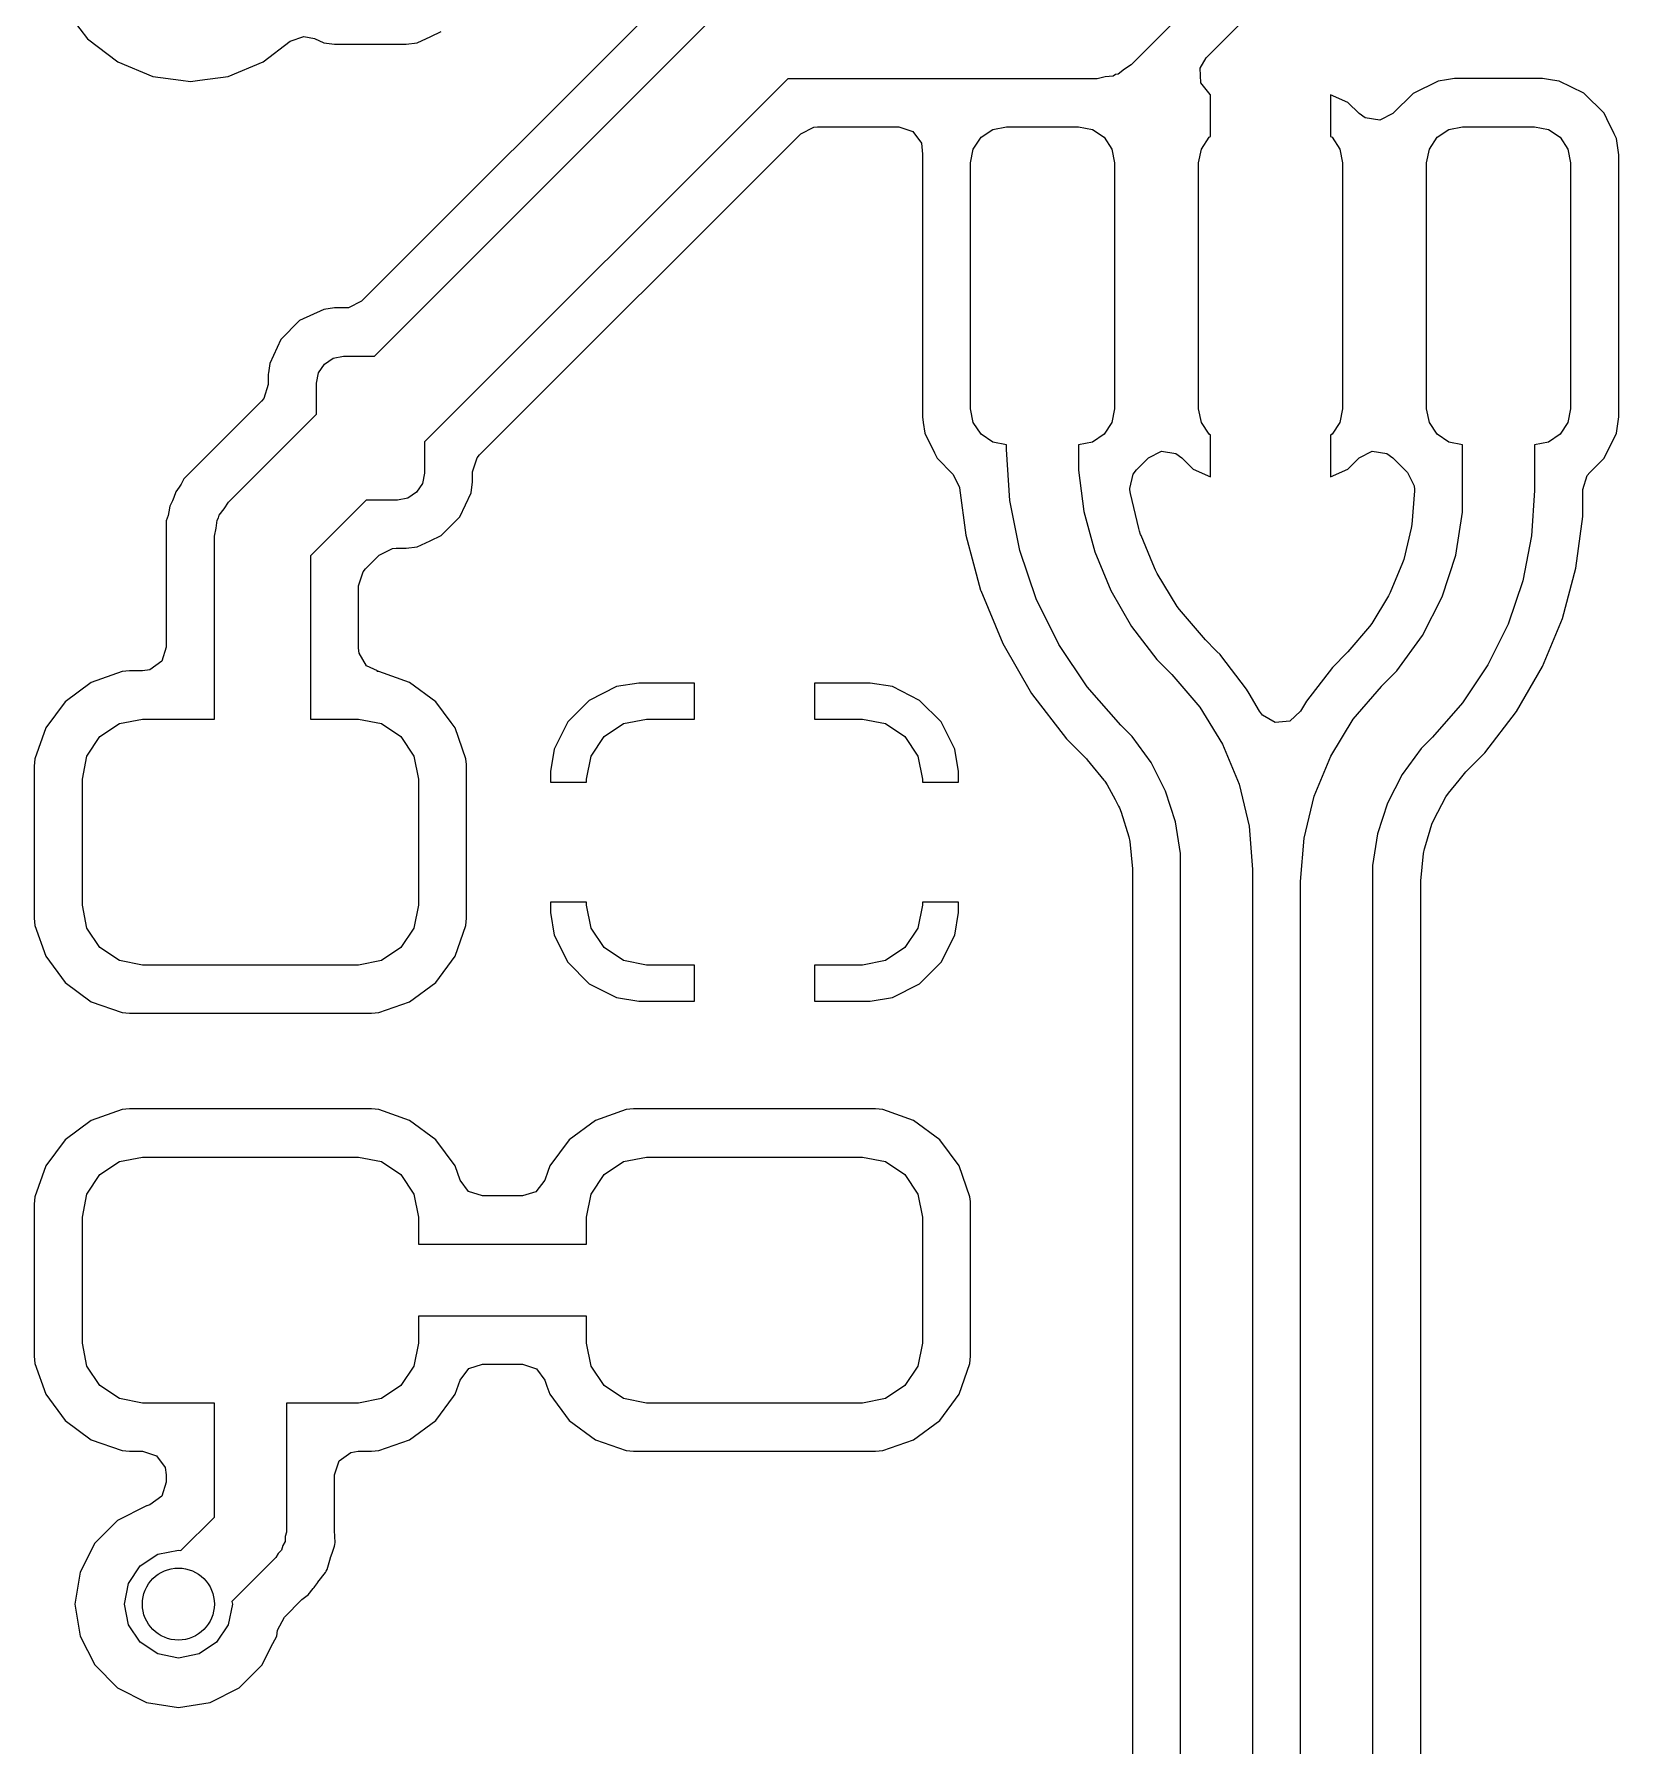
# Model space of a CAD drawing. Extents: x 0 to 2.79, y -2.39 to 0.
# Drawn here: x 1.9437 to 2.2036, y -0.8197 to -0.5389 of the extents above; entities that cross this region are included whole.
import ezdxf

# ---------------------------------------------------------------- set-up
doc = ezdxf.new("R2010")
doc.units = 0
doc.header["$MEASUREMENT"] = 0
doc.layers.add('BLACK', color=7, linetype='CONTINUOUS')

msp = doc.modelspace()

# ---------------------------------------------------------------- linework, layer by layer
at = {"layer": 'BLACK', "linetype": 'CONTINUOUS'}
for p, q in [((2.15081, -0.516712), (2.12359, -0.543934)), ((2.13591, -0.542777), (2.15324, -0.52545)), ((2.04687, -0.533193), (1.99737, -0.582697)), ((1.94864, -0.534757), (1.95243, -0.539696)), ((1.99949, -0.591732), (2.05591, -0.535321)), ((2.00875, -0.539279), (2.01043, -0.538498)), ((1.95243, -0.539696), (1.95243, -0.539696)), ((1.95243, -0.539696), (1.95737, -0.543486)), ((1.98121, -0.543486), (1.98565, -0.540083)), ((1.98565, -0.540083), (1.98792, -0.539279)), ((1.98792, -0.539279), (1.98967, -0.539643)), ((1.98967, -0.539643), (1.99115, -0.540335)), ((1.99115, -0.540335), (1.99295, -0.540571)), ((1.99295, -0.540571), (2.00469, -0.540571)), ((2.00469, -0.540571), (2.00649, -0.540335)), ((2.00649, -0.540335), (2.00875, -0.539279)), ((2.00649, -0.540335), (2.00649, -0.540335)), ((1.95737, -0.543486), (1.95737, -0.543486)), ((1.95737, -0.543486), (1.95737, -0.543486)), ((1.95737, -0.543486), (1.96312, -0.545868)), ((1.97546, -0.545868), (1.98121, -0.543486)), ((2.12247, -0.544636), (2.12144, -0.54546)), ((2.12359, -0.543934), (2.12247, -0.544636)), ((2.1349, -0.544518), (2.13591, -0.542777)), ((2.13503, -0.546924), (2.1349, -0.544518)), ((1.96312, -0.545868), (1.96312, -0.545868)), ((1.96312, -0.545868), (1.96774, -0.546476)), ((1.96774, -0.546476), (1.96929, -0.54668)), ((1.96929, -0.54668), (1.97084, -0.546476)), ((1.96929, -0.54668), (1.96929, -0.54668)), ((1.96929, -0.54668), (1.96929, -0.54668)), ((1.97084, -0.546476), (1.97546, -0.545868)), ((2.06726, -0.54624), (2.00768, -0.605821)), ((2.11802, -0.54624), (2.06726, -0.54624)), ((2.11931, -0.545946), (2.11802, -0.54624)), ((2.12062, -0.545798), (2.11931, -0.545946)), ((2.121, -0.54556), (2.12062, -0.545798)), ((2.12144, -0.54546), (2.121, -0.54556)), ((2.13654, -0.548798), (2.13503, -0.546924)), ((2.17396, -0.546611), (2.16982, -0.548634)), ((2.1753, -0.546416), (2.17396, -0.546611)), ((2.17664, -0.54622), (2.1753, -0.546416)), ((2.19107, -0.54622), (2.17664, -0.54622)), ((2.19268, -0.546455), (2.19107, -0.54622)), ((2.19376, -0.546611), (2.19268, -0.546455)), ((2.19783, -0.548605), (2.19376, -0.546611)), ((2.13661, -0.548847), (2.13654, -0.548798)), ((2.13661, -0.555684), (2.13661, -0.548847)), ((2.15915, -0.550106), (2.1563, -0.548847)), ((2.1563, -0.548847), (2.1563, -0.555684)), ((2.161, -0.551949), (2.15915, -0.550106)), ((2.16982, -0.548634), (2.16657, -0.55189)), ((2.16982, -0.548634), (2.16982, -0.548634)), ((2.16982, -0.548634), (2.16982, -0.548634)), ((2.19789, -0.548634), (2.19783, -0.548605)), ((2.20115, -0.55189), (2.19789, -0.548634)), ((2.16198, -0.552666), (2.161, -0.551949)), ((2.16436, -0.553043), (2.16198, -0.552666)), ((2.16651, -0.551949), (2.16436, -0.553043)), ((2.16657, -0.55189), (2.16651, -0.551949)), ((2.16657, -0.55189), (2.16657, -0.55189)), ((2.2016, -0.55281), (2.20115, -0.55189)), ((2.2028, -0.555275), (2.2016, -0.55281)), ((2.01671, -0.607949), (2.06939, -0.555275)), ((2.06939, -0.555275), (2.07153, -0.554182)), ((2.07153, -0.554182), (2.07214, -0.554134)), ((2.07214, -0.554134), (2.08551, -0.554134)), ((2.08551, -0.554134), (2.0878, -0.554878)), ((2.0878, -0.554878), (2.08922, -0.556827)), ((2.09769, -0.557759), (2.09897, -0.555844)), ((2.09897, -0.555844), (2.10089, -0.554563)), ((2.10089, -0.554563), (2.10315, -0.554114)), ((2.10315, -0.554114), (2.11496, -0.554114)), ((2.11496, -0.554114), (2.11722, -0.554563)), ((2.11722, -0.554563), (2.11914, -0.555844)), ((2.11914, -0.555844), (2.12042, -0.557759)), ((2.1351, -0.557759), (2.13638, -0.555844)), ((2.13638, -0.555844), (2.13661, -0.555684)), ((2.1563, -0.555684), (2.15654, -0.555844)), ((2.15654, -0.555844), (2.15782, -0.557759)), ((2.1725, -0.557759), (2.17378, -0.555844)), ((2.17378, -0.555844), (2.17569, -0.554563)), ((2.17569, -0.554563), (2.17795, -0.554114)), ((2.17795, -0.554114), (2.18976, -0.554114)), ((2.18976, -0.554114), (2.19202, -0.554563)), ((2.19202, -0.554563), (2.19394, -0.555844)), ((2.19394, -0.555844), (2.19522, -0.557759)), ((2.20317, -0.556028), (2.2028, -0.555275)), ((2.08922, -0.556827), (2.08937, -0.558593)), ((2.08936, -0.558646), (2.08935, -0.55871)), ((2.08935, -0.55871), (2.08935, -0.581161)), ((2.08937, -0.558593), (2.08936, -0.558646)), ((2.09724, -0.560019), (2.09769, -0.557759)), ((2.12042, -0.557759), (2.12087, -0.560019)), ((2.13465, -0.560019), (2.1351, -0.557759)), ((2.15782, -0.557759), (2.15827, -0.560019)), ((2.17205, -0.560019), (2.1725, -0.557759)), ((2.19522, -0.557759), (2.19567, -0.560019)), ((2.20356, -0.55871), (2.20317, -0.556028)), ((2.20356, -0.58944), (2.20356, -0.55871)), ((2.09724, -0.600374), (2.09724, -0.560019)), ((2.12087, -0.560019), (2.12087, -0.600374)), ((2.13465, -0.600374), (2.13465, -0.560019)), ((2.15827, -0.560019), (2.15827, -0.600374)), ((2.17205, -0.600374), (2.17205, -0.560019)), ((2.19567, -0.560019), (2.19567, -0.600374)), ((2.08935, -0.581161), (2.08935, -0.601683)), ((1.99295, -0.583839), (1.99115, -0.584075)), ((1.99461, -0.583839), (1.99295, -0.583839)), ((1.99295, -0.583839), (1.99295, -0.583839)), ((1.99522, -0.583791), (1.99461, -0.583839)), ((1.99737, -0.582697), (1.99522, -0.583791)), ((1.98721, -0.585911), (1.98414, -0.588984)), ((1.99115, -0.584075), (1.98721, -0.585911)), ((1.98721, -0.585911), (1.98721, -0.585911)), ((1.98721, -0.585911), (1.98721, -0.585911)), ((1.99115, -0.584075), (1.99115, -0.584075)), ((1.98414, -0.588984), (1.9823, -0.592923)), ((2.20356, -0.601683), (2.20356, -0.58944)), ((1.99126, -0.59303), (1.99269, -0.592069)), ((1.99269, -0.592069), (1.99439, -0.591732)), ((1.99439, -0.591732), (1.99949, -0.591732)), ((1.9821, -0.594468), (1.98207, -0.594717)), ((1.98207, -0.594717), (1.98207, -0.596382)), ((1.9823, -0.592923), (1.9821, -0.594468)), ((1.98996, -0.596161), (1.9903, -0.594466)), ((1.9903, -0.594466), (1.99126, -0.59303)), ((1.98207, -0.596382), (1.98132, -0.598673)), ((1.98996, -0.601266), (1.98996, -0.596161)), ((1.98093, -0.599138), (1.96908, -0.610988)), ((1.98132, -0.598673), (1.98093, -0.599138)), ((2.09769, -0.602634), (2.09724, -0.600374)), ((2.12087, -0.600374), (2.12042, -0.602634)), ((2.1351, -0.602634), (2.13465, -0.600374)), ((2.15827, -0.600374), (2.15782, -0.602634)), ((2.1725, -0.602634), (2.17205, -0.600374)), ((2.19567, -0.600374), (2.19522, -0.602634)), ((1.97553, -0.615692), (1.98996, -0.601266)), ((2.08935, -0.601683), (2.08949, -0.602643)), ((2.08949, -0.602643), (2.08974, -0.604366)), ((2.09897, -0.60455), (2.09769, -0.602634)), ((2.12042, -0.602634), (2.11914, -0.60455)), ((2.13638, -0.60455), (2.1351, -0.602634)), ((2.15782, -0.602634), (2.15654, -0.60455)), ((2.17378, -0.60455), (2.1725, -0.602634)), ((2.19522, -0.602634), (2.19394, -0.60455)), ((2.20317, -0.604366), (2.20356, -0.601683)), ((2.00768, -0.605821), (2.00768, -0.610925)), ((2.08974, -0.604366), (2.09131, -0.607578)), ((2.10089, -0.60583), (2.09897, -0.60455)), ((2.10315, -0.606279), (2.10089, -0.60583)), ((2.10315, -0.607043), (2.10315, -0.606279)), ((2.11722, -0.60583), (2.11496, -0.606279)), ((2.11496, -0.606279), (2.11496, -0.607043)), ((2.11914, -0.60455), (2.11722, -0.60583)), ((2.13661, -0.604709), (2.13638, -0.60455)), ((2.13661, -0.611546), (2.13661, -0.604709)), ((2.15654, -0.60455), (2.1563, -0.604709)), ((2.1563, -0.604709), (2.1563, -0.611546)), ((2.17569, -0.60583), (2.17378, -0.60455)), ((2.17795, -0.606279), (2.17569, -0.60583)), ((2.17795, -0.613766), (2.17795, -0.606279)), ((2.19202, -0.60583), (2.18976, -0.606279)), ((2.18976, -0.606279), (2.18976, -0.613766)), ((2.19394, -0.60455), (2.19202, -0.60583)), ((2.20115, -0.608503), (2.20317, -0.604366)), ((2.01557, -0.610705), (2.01632, -0.608414)), ((2.01632, -0.608414), (2.01671, -0.607949)), ((2.09131, -0.607578), (2.09176, -0.608503)), ((2.09176, -0.608503), (2.09436, -0.611096)), ((2.1037, -0.615395), (2.10315, -0.607043)), ((2.10315, -0.607043), (2.10315, -0.607043)), ((2.11496, -0.607043), (2.11496, -0.607044)), ((2.11496, -0.607044), (2.11496, -0.610463)), ((2.12449, -0.610364), (2.12635, -0.608503)), ((2.12635, -0.608503), (2.12641, -0.608444)), ((2.12635, -0.608503), (2.12635, -0.608503)), ((2.12641, -0.608444), (2.12855, -0.60735)), ((2.12855, -0.60735), (2.13093, -0.607727)), ((2.13093, -0.607727), (2.13192, -0.608444)), ((2.13192, -0.608444), (2.13376, -0.610287)), ((2.15915, -0.610286), (2.161, -0.608444)), ((2.161, -0.608444), (2.16314, -0.60735)), ((2.16314, -0.60735), (2.16552, -0.607727)), ((2.16552, -0.607727), (2.16651, -0.608444)), ((2.16651, -0.608444), (2.16657, -0.608503)), ((2.16657, -0.608503), (2.16657, -0.608503)), ((2.16657, -0.608503), (2.16892, -0.610853)), ((2.1988, -0.610854), (2.20115, -0.608503)), ((1.96819, -0.611876), (1.96776, -0.612722)), ((1.96908, -0.610988), (1.96819, -0.611876)), ((1.96819, -0.611876), (1.96819, -0.611876)), ((1.96908, -0.610988), (1.96908, -0.610988)), ((2.00768, -0.610925), (2.00734, -0.61262)), ((2.01557, -0.612369), (2.01557, -0.610705)), ((2.09436, -0.611096), (2.09545, -0.613242)), ((2.11496, -0.610463), (2.11585, -0.617244)), ((2.12336, -0.613425), (2.12392, -0.611083)), ((2.12392, -0.611083), (2.12449, -0.610364)), ((2.13376, -0.610287), (2.13661, -0.611546)), ((2.1563, -0.611546), (2.15915, -0.610287)), ((2.15915, -0.610287), (2.15915, -0.610286)), ((2.16892, -0.610853), (2.17001, -0.613)), ((2.19766, -0.613609), (2.1984, -0.611318)), ((2.1984, -0.611318), (2.1988, -0.610854)), ((1.96688, -0.614012), (1.96658, -0.614915)), ((1.96744, -0.613244), (1.96688, -0.614012)), ((1.96688, -0.614012), (1.96688, -0.614012)), ((1.96776, -0.612722), (1.96744, -0.613244)), ((2.00638, -0.614057), (2.00494, -0.615017)), ((2.00734, -0.61262), (2.00638, -0.614057)), ((2.0135, -0.618102), (2.01533, -0.614164)), ((2.01533, -0.614164), (2.01557, -0.612369)), ((2.09545, -0.613242), (2.09546, -0.613343)), ((2.09546, -0.613343), (2.09649, -0.621096)), ((2.12338, -0.613665), (2.12336, -0.613425)), ((2.12347, -0.614269), (2.12338, -0.613665)), ((2.12485, -0.620019), (2.12347, -0.614269)), ((2.17005, -0.613843), (2.16962, -0.619336)), ((2.17001, -0.613), (2.17006, -0.613609)), ((2.17006, -0.61369), (2.17005, -0.613843)), ((2.17006, -0.613609), (2.17006, -0.61369)), ((2.17795, -0.617344), (2.17795, -0.613766)), ((2.17795, -0.613766), (2.17795, -0.613766)), ((2.17795, -0.613766), (2.17795, -0.613766)), ((2.18976, -0.613766), (2.18927, -0.621241)), ((2.19766, -0.613766), (2.19766, -0.613609)), ((2.19766, -0.618036), (2.19766, -0.613766)), ((1.96577, -0.617265), (1.96563, -0.617859)), ((1.96592, -0.616327), (1.96577, -0.617265)), ((1.96635, -0.61548), (1.96592, -0.616326)), ((1.96592, -0.616326), (1.96592, -0.616327)), ((1.96658, -0.614915), (1.96635, -0.61548)), ((1.97401, -0.617843), (1.97483, -0.616811)), ((1.97483, -0.616811), (1.97553, -0.615692)), ((1.99814, -0.615354), (1.98898, -0.624521)), ((2.00325, -0.615354), (1.99814, -0.615354)), ((2.00494, -0.615017), (2.00325, -0.615354)), ((2.10533, -0.623605), (2.1037, -0.615395)), ((2.11585, -0.617244), (2.11762, -0.623851)), ((2.17683, -0.62441), (2.17795, -0.617344)), ((1.96563, -0.617859), (1.96533, -0.618762)), ((1.96533, -0.618762), (1.96533, -0.618763)), ((1.96533, -0.618763), (1.96533, -0.639488)), ((1.97323, -0.62126), (1.97352, -0.619972)), ((1.97352, -0.619972), (1.97367, -0.618659)), ((1.97367, -0.618659), (1.97391, -0.61828)), ((1.97391, -0.61828), (1.97401, -0.617843)), ((2.01043, -0.621175), (2.0135, -0.618102)), ((2.12495, -0.620429), (2.12485, -0.620019)), ((2.12514, -0.621011), (2.12495, -0.620429)), ((2.16953, -0.619941), (2.16829, -0.625075)), ((2.16962, -0.619336), (2.16953, -0.619941)), ((2.19654, -0.626505), (2.19766, -0.618036)), ((1.97323, -0.65128), (1.97323, -0.62126)), ((2.00027, -0.62439), (2.00242, -0.623296)), ((2.00242, -0.623296), (2.00303, -0.623248)), ((2.00303, -0.623248), (2.00469, -0.623248)), ((2.00469, -0.623248), (2.00649, -0.623012)), ((2.00469, -0.623248), (2.00469, -0.623248)), ((2.00649, -0.623012), (2.00861, -0.622022)), ((2.00649, -0.623012), (2.00649, -0.623012)), ((2.00861, -0.622022), (2.01043, -0.621175)), ((2.09649, -0.621096), (2.09649, -0.621097)), ((2.09649, -0.621097), (2.09775, -0.625801)), ((2.12521, -0.621175), (2.12514, -0.621011)), ((2.12713, -0.625823), (2.12521, -0.621175)), ((2.18927, -0.621241), (2.18781, -0.628588)), ((1.98898, -0.624521), (1.98898, -0.65128)), ((1.99801, -0.626649), (2.00027, -0.62439)), ((2.09775, -0.625801), (2.0989, -0.630103)), ((2.10802, -0.631531), (2.10533, -0.623605)), ((2.11762, -0.623851), (2.12024, -0.63017)), ((2.12756, -0.626864), (2.12713, -0.625823)), ((2.1681, -0.625657), (2.16608, -0.630535)), ((2.16829, -0.625075), (2.1681, -0.625657)), ((2.17462, -0.631215), (2.17683, -0.62441)), ((1.99687, -0.629405), (1.99761, -0.627114)), ((1.99761, -0.627114), (1.99801, -0.626649)), ((2.12784, -0.627409), (2.12756, -0.626864)), ((2.13115, -0.632811), (2.12784, -0.627409)), ((2.18781, -0.628588), (2.18541, -0.635681)), ((2.19433, -0.634756), (2.19654, -0.626505)), ((1.99687, -0.639638), (1.99687, -0.629405)), ((2.0989, -0.630103), (2.09892, -0.630198)), ((2.09892, -0.630198), (2.09892, -0.630199)), ((2.09892, -0.630199), (2.10253, -0.638904)), ((2.11172, -0.639038), (2.10802, -0.631531)), ((2.12024, -0.63017), (2.12366, -0.636094)), ((2.16581, -0.63108), (2.16305, -0.635583)), ((2.16608, -0.630535), (2.16581, -0.63108)), ((2.17137, -0.63759), (2.17462, -0.631215)), ((2.13151, -0.633306), (2.13115, -0.632811)), ((2.13578, -0.638299), (2.13151, -0.633306)), ((2.12366, -0.636094), (2.12782, -0.64152)), ((2.16269, -0.636078), (2.15912, -0.640253)), ((2.16305, -0.635583), (2.16269, -0.636078)), ((2.18541, -0.635681), (2.18209, -0.642399)), ((2.19106, -0.642647), (2.19433, -0.634756)), ((1.96533, -0.639488), (1.96459, -0.641779)), ((1.99696, -0.640485), (1.99687, -0.639638)), ((2.10253, -0.638904), (2.10253, -0.638904)), ((2.10253, -0.638904), (2.10724, -0.647065)), ((2.11637, -0.645997), (2.11172, -0.639038)), ((2.13588, -0.638411), (2.13578, -0.638299)), ((2.13737, -0.639902), (2.13588, -0.638411)), ((2.13765, -0.640182), (2.13737, -0.639902)), ((2.16717, -0.643378), (2.17137, -0.63759)), ((1.96459, -0.641779), (1.96264, -0.643195)), ((1.99819, -0.642559), (1.99696, -0.640485)), ((1.99998, -0.643336), (1.99819, -0.642559)), ((2.12782, -0.64152), (2.13024, -0.643939)), ((2.13816, -0.640693), (2.13765, -0.640182)), ((2.13765, -0.640182), (2.13765, -0.640182)), ((2.13829, -0.640821), (2.13816, -0.640693)), ((2.14253, -0.646351), (2.13829, -0.640821)), ((2.15659, -0.642789), (2.15235, -0.648319)), ((2.15902, -0.640366), (2.15659, -0.642789)), ((2.15659, -0.642789), (2.15659, -0.642789)), ((2.15912, -0.640253), (2.15902, -0.640366)), ((2.18209, -0.642399), (2.17793, -0.648628)), ((2.18679, -0.650045), (2.19106, -0.642647)), ((1.95304, -0.645264), (1.94873, -0.648439)), ((1.95808, -0.643498), (1.95304, -0.645264)), ((1.95928, -0.643386), (1.95808, -0.643498)), ((1.95808, -0.643498), (1.95808, -0.643498)), ((1.96144, -0.643386), (1.95928, -0.643386)), ((1.96264, -0.643195), (1.96144, -0.643386)), ((1.99995, -0.643448), (1.99998, -0.643336)), ((2.00018, -0.643498), (1.99995, -0.643448)), ((2.00019, -0.643498), (2.00018, -0.643498)), ((2.00523, -0.645264), (2.00019, -0.643498)), ((2.00019, -0.643498), (2.00019, -0.643498)), ((2.00953, -0.648439), (2.00523, -0.645264)), ((2.04285, -0.645374), (2.03917, -0.645958)), ((2.05197, -0.645374), (2.04285, -0.645374)), ((2.04285, -0.645374), (2.04285, -0.645374)), ((2.05197, -0.65128), (2.05197, -0.645374)), ((2.05197, -0.645374), (2.05197, -0.645374)), ((2.07165, -0.645374), (2.07165, -0.65128)), ((2.08077, -0.645374), (2.07165, -0.645374)), ((2.07165, -0.645374), (2.07165, -0.645374)), ((2.08445, -0.645958), (2.08077, -0.645374)), ((2.13024, -0.643939), (2.13024, -0.643939)), ((2.13024, -0.643939), (2.13024, -0.643939)), ((2.13024, -0.643939), (2.13024, -0.643939)), ((2.13024, -0.643939), (2.13486, -0.649341)), ((2.16464, -0.645904), (2.16717, -0.643378)), ((1.94873, -0.648439), (1.94556, -0.652741)), ((1.94873, -0.648439), (1.94873, -0.648439)), ((2.01205, -0.651855), (2.00953, -0.648439)), ((2.00953, -0.648439), (2.00953, -0.648439)), ((2.00953, -0.648439), (2.00953, -0.648439)), ((2.00953, -0.648439), (2.00953, -0.648439)), ((2.00953, -0.648439), (2.00953, -0.648439)), ((2.03472, -0.648223), (2.0312, -0.65175)), ((2.03917, -0.645958), (2.03472, -0.648223)), ((2.03917, -0.645958), (2.03917, -0.645958)), ((2.0889, -0.648223), (2.08445, -0.645958)), ((2.08445, -0.645958), (2.08445, -0.645958)), ((2.09243, -0.65175), (2.0889, -0.648223)), ((2.10724, -0.647065), (2.11298, -0.654541)), ((2.12189, -0.65229), (2.11637, -0.645997)), ((2.14296, -0.647098), (2.14253, -0.646351)), ((2.14463, -0.649991), (2.14296, -0.647098)), ((2.15235, -0.648319), (2.15138, -0.649991)), ((2.15235, -0.648319), (2.15235, -0.648319)), ((2.16002, -0.651309), (2.16464, -0.645907)), ((2.16464, -0.645907), (2.16464, -0.645904)), ((2.16464, -0.645907), (2.16464, -0.645907)), ((2.16464, -0.645907), (2.16464, -0.645907)), ((2.16464, -0.645907), (2.16464, -0.645907)), ((1.95765, -0.652029), (1.96142, -0.65128)), ((1.96142, -0.65128), (1.97323, -0.65128)), ((1.98898, -0.65128), (1.99685, -0.65128)), ((1.99685, -0.65128), (2.00062, -0.652029)), ((2.04033, -0.652029), (2.04409, -0.65128)), ((2.04409, -0.65128), (2.05197, -0.65128)), ((2.07165, -0.65128), (2.07953, -0.65128)), ((2.07953, -0.65128), (2.08329, -0.652029)), ((2.13486, -0.649341), (2.13857, -0.655399)), ((2.14511, -0.65065), (2.14463, -0.649991)), ((2.1472, -0.651855), (2.14511, -0.65065)), ((2.15138, -0.649991), (2.14959, -0.651603)), ((2.15631, -0.657367), (2.16002, -0.651309)), ((2.17793, -0.648628), (2.17299, -0.65426)), ((2.18159, -0.656821), (2.18679, -0.650045)), ((1.94556, -0.652741), (1.94379, -0.657787)), ((1.95232, -0.657355), (1.95446, -0.654162)), ((1.95446, -0.654162), (1.95765, -0.652029)), ((2.00062, -0.652029), (2.00381, -0.654162)), ((2.00381, -0.654162), (2.00594, -0.657355)), ((2.01271, -0.652741), (2.01205, -0.651855)), ((2.01447, -0.657787), (2.01271, -0.652741)), ((2.0312, -0.65175), (2.02893, -0.656195)), ((2.035, -0.657355), (2.03713, -0.654162)), ((2.03713, -0.654162), (2.04033, -0.652029)), ((2.08329, -0.652029), (2.08649, -0.654162)), ((2.08649, -0.654162), (2.08862, -0.657355)), ((2.09469, -0.656195), (2.09243, -0.65175)), ((2.12375, -0.654153), (2.12189, -0.65229)), ((2.12189, -0.65229), (2.12189, -0.65229)), ((2.12685, -0.658414), (2.12375, -0.654153)), ((2.14959, -0.651603), (2.1472, -0.651855)), ((2.02893, -0.656195), (2.02835, -0.659882)), ((2.02893, -0.656195), (2.02893, -0.656195)), ((2.09528, -0.659882), (2.09469, -0.656195)), ((2.09469, -0.656195), (2.09469, -0.656195)), ((2.11298, -0.654541), (2.11476, -0.656326)), ((2.11476, -0.656326), (2.11476, -0.656326)), ((2.11476, -0.656326), (2.11476, -0.656326)), ((2.11476, -0.656326), (2.11624, -0.657804)), ((2.13857, -0.655399), (2.14129, -0.661962)), ((2.17113, -0.656121), (2.16803, -0.660382)), ((2.17299, -0.65426), (2.17113, -0.656121)), ((2.17299, -0.65426), (2.17299, -0.654259)), ((2.17299, -0.654259), (2.17299, -0.65426)), ((2.17863, -0.659785), (2.18159, -0.656821)), ((1.94379, -0.657788), (1.94368, -0.658985)), ((1.94368, -0.658985), (1.94368, -0.683928)), ((1.94379, -0.657787), (1.94379, -0.657788)), ((1.95157, -0.661122), (1.95232, -0.657355)), ((2.00594, -0.657355), (2.00669, -0.661122)), ((2.01456, -0.658704), (2.01447, -0.657787)), ((2.01459, -0.658985), (2.01456, -0.658704)), ((2.01459, -0.661614), (2.01459, -0.658985)), ((2.01459, -0.658985), (2.01459, -0.658985)), ((2.03425, -0.661122), (2.035, -0.657355)), ((2.08862, -0.657355), (2.08937, -0.661122)), ((2.11624, -0.657804), (2.11637, -0.657946)), ((2.11637, -0.657946), (2.11688, -0.658565)), ((2.11688, -0.658565), (2.11911, -0.66129)), ((2.12924, -0.663107), (2.12685, -0.658414)), ((2.15359, -0.66393), (2.15631, -0.657367)), ((2.1785, -0.659926), (2.17863, -0.659785)), ((1.95157, -0.681791), (1.95157, -0.661122)), ((2.00669, -0.661122), (2.00669, -0.681791)), ((2.01459, -0.683031), (2.01459, -0.661614)), ((2.02835, -0.659882), (2.02835, -0.661614)), ((2.02835, -0.661614), (2.03425, -0.661614)), ((2.02835, -0.661614), (2.02835, -0.661614)), ((2.03425, -0.661614), (2.03425, -0.661122)), ((2.08937, -0.661122), (2.08937, -0.661614)), ((2.08937, -0.661614), (2.09528, -0.661614)), ((2.09528, -0.659883), (2.09528, -0.659882)), ((2.09528, -0.661614), (2.09528, -0.659883)), ((2.09528, -0.661614), (2.09528, -0.661614)), ((2.11911, -0.66129), (2.11925, -0.66145)), ((2.11925, -0.66145), (2.11967, -0.662085)), ((2.11967, -0.662085), (2.12094, -0.664455)), ((2.14129, -0.661962), (2.14295, -0.668871)), ((2.16803, -0.660382), (2.16564, -0.665075)), ((2.17564, -0.663418), (2.17738, -0.66129)), ((2.17738, -0.66129), (2.1785, -0.659926)), ((2.12094, -0.664455), (2.12153, -0.665556)), ((2.13087, -0.668117), (2.12924, -0.663107)), ((2.15194, -0.670839), (2.15359, -0.66393)), ((2.16564, -0.665075), (2.16401, -0.670085)), ((2.17321, -0.667798), (2.17521, -0.664053)), ((2.17521, -0.664053), (2.17564, -0.663418)), ((2.12153, -0.665556), (2.12167, -0.665829)), ((2.12167, -0.665829), (2.12196, -0.666535)), ((2.12196, -0.666535), (2.1232, -0.670597)), ((2.13169, -0.67332), (2.13087, -0.668117)), ((2.17292, -0.668503), (2.17321, -0.667798)), ((2.1232, -0.670597), (2.12335, -0.671347)), ((2.14295, -0.668871), (2.1435, -0.675951)), ((2.15138, -0.677921), (2.15194, -0.670839)), ((2.16401, -0.670085), (2.16319, -0.675287)), ((2.17191, -0.671837), (2.17292, -0.668503)), ((2.12335, -0.671347), (2.12379, -0.675862)), ((2.13169, -0.675953), (2.13169, -0.67332)), ((2.17109, -0.677826), (2.17154, -0.673315)), ((2.17154, -0.673315), (2.17169, -0.672565)), ((2.17169, -0.672565), (2.17191, -0.671837)), ((2.12379, -0.675862), (2.1238, -0.676053)), ((2.1238, -0.676053), (2.1238, -0.678453)), ((2.13169, -0.870689), (2.13169, -0.675953)), ((2.13169, -0.675953), (2.13169, -0.675953)), ((2.13169, -0.675953), (2.13169, -0.675953)), ((2.13169, -0.675953), (2.13169, -0.675953)), ((2.1435, -0.675951), (2.1435, -0.675953)), ((2.1435, -0.675953), (2.1435, -0.870689)), ((2.16319, -0.675287), (2.16319, -0.677921)), ((2.1238, -0.678453), (2.1238, -0.678453)), ((2.1238, -0.678453), (2.1238, -0.870657)), ((2.15138, -0.877222), (2.15138, -0.677921)), ((2.15138, -0.677921), (2.15138, -0.677921)), ((2.16319, -0.677921), (2.16319, -0.677921)), ((2.16319, -0.677921), (2.16319, -0.877222)), ((2.17108, -0.678017), (2.17109, -0.677826)), ((2.17108, -0.875036), (2.17108, -0.678017)), ((1.95232, -0.685558), (1.95157, -0.681791)), ((2.00669, -0.681791), (2.00594, -0.685558)), ((2.03425, -0.681299), (2.02835, -0.681299)), ((2.02835, -0.681299), (2.02835, -0.681299)), ((2.02835, -0.681299), (2.02835, -0.683031)), ((2.03425, -0.681791), (2.03425, -0.681299)), ((2.035, -0.685558), (2.03425, -0.681791)), ((2.08937, -0.681791), (2.08862, -0.685558)), ((2.09528, -0.681299), (2.08937, -0.681299)), ((2.08937, -0.681299), (2.08937, -0.681791)), ((2.09528, -0.683031), (2.09528, -0.681299)), ((2.09528, -0.681299), (2.09528, -0.681299)), ((1.94368, -0.683928), (1.94379, -0.685126)), ((2.01447, -0.685126), (2.01459, -0.683928)), ((2.01459, -0.683928), (2.01459, -0.683031)), ((2.01459, -0.683928), (2.01459, -0.683928)), ((2.02835, -0.683031), (2.02893, -0.686718)), ((2.09469, -0.686718), (2.09528, -0.683031)), ((1.94379, -0.685126), (1.94379, -0.685126)), ((1.94379, -0.685126), (1.94556, -0.690173)), ((1.95446, -0.688751), (1.95232, -0.685558)), ((2.00594, -0.685558), (2.00381, -0.688751)), ((2.01271, -0.690173), (2.01447, -0.685126)), ((2.02893, -0.686718), (2.02893, -0.686719)), ((2.02893, -0.686719), (2.0312, -0.691163)), ((2.03713, -0.688751), (2.035, -0.685558)), ((2.08862, -0.685558), (2.08649, -0.688751)), ((2.09243, -0.691163), (2.09469, -0.686719)), ((2.09469, -0.686719), (2.09469, -0.686718)), ((1.94556, -0.690173), (1.94873, -0.694474)), ((1.95765, -0.690885), (1.95446, -0.688751)), ((2.00381, -0.688751), (2.00062, -0.690885)), ((2.00953, -0.694474), (2.01271, -0.690173)), ((2.04033, -0.690885), (2.03713, -0.688751)), ((2.08649, -0.688751), (2.08329, -0.690885)), ((1.96142, -0.691634), (1.95765, -0.690885)), ((1.99685, -0.691634), (1.96142, -0.691634)), ((2.00062, -0.690885), (1.99685, -0.691634)), ((2.0312, -0.691163), (2.03472, -0.694691)), ((2.04409, -0.691634), (2.04033, -0.690885)), ((2.05197, -0.691634), (2.04409, -0.691634)), ((2.05197, -0.697539), (2.05197, -0.691634)), ((2.07953, -0.691634), (2.07165, -0.691634)), ((2.07165, -0.691634), (2.07165, -0.697539)), ((2.08329, -0.690885), (2.07953, -0.691634)), ((2.0889, -0.694691), (2.09243, -0.691163)), ((1.94873, -0.694474), (1.94873, -0.694474)), ((1.94873, -0.694474), (1.94873, -0.694474)), ((1.94873, -0.694474), (1.94873, -0.694474)), ((1.94873, -0.694474), (1.94873, -0.694475)), ((1.94873, -0.694475), (1.95304, -0.697649)), ((2.00523, -0.697649), (2.00953, -0.694474)), ((2.03472, -0.694691), (2.03917, -0.696955)), ((2.08445, -0.696955), (2.0889, -0.694691)), ((1.95304, -0.697649), (1.95304, -0.697649)), ((1.95304, -0.697649), (1.95304, -0.697649)), ((1.95304, -0.697649), (1.95808, -0.699415)), ((2.00019, -0.699415), (2.00523, -0.697649)), ((2.03917, -0.696955), (2.03917, -0.696955)), ((2.03917, -0.696955), (2.04285, -0.697539)), ((2.04285, -0.697539), (2.05197, -0.697539)), ((2.05197, -0.697539), (2.05197, -0.697539)), ((2.07165, -0.697539), (2.07165, -0.697539)), ((2.07165, -0.697539), (2.08077, -0.697539)), ((2.08077, -0.697539), (2.08445, -0.696955)), ((2.08077, -0.697539), (2.08077, -0.697539)), ((2.08445, -0.696955), (2.08445, -0.696955)), ((1.95808, -0.699415), (1.95928, -0.699528)), ((1.95928, -0.699528), (1.95928, -0.699528)), ((1.95928, -0.699528), (1.95928, -0.699528)), ((1.95928, -0.699528), (1.99899, -0.699528)), ((1.99899, -0.699528), (2.00019, -0.699415)), ((1.99899, -0.699528), (1.99899, -0.699528)), ((1.95808, -0.715349), (1.95304, -0.717114)), ((1.95928, -0.715236), (1.95808, -0.715349)), ((1.95808, -0.715349), (1.95808, -0.715349)), ((1.99899, -0.715236), (1.95928, -0.715236)), ((1.95928, -0.715236), (1.95928, -0.715236)), ((2.00018, -0.715349), (1.99899, -0.715236)), ((1.99899, -0.715236), (1.99899, -0.715236)), ((2.00019, -0.715349), (2.00018, -0.715349)), ((2.00523, -0.717114), (2.00019, -0.715349)), ((2.04076, -0.715349), (2.03571, -0.717114)), ((2.04196, -0.715236), (2.04076, -0.715349)), ((2.04076, -0.715349), (2.04076, -0.715349)), ((2.08166, -0.715236), (2.04196, -0.715236)), ((2.04196, -0.715236), (2.04196, -0.715236)), ((2.08286, -0.715349), (2.08166, -0.715236)), ((2.08166, -0.715236), (2.08166, -0.715236)), ((2.08791, -0.717114), (2.08286, -0.715349)), ((2.08286, -0.715349), (2.08286, -0.715349)), ((1.95304, -0.717114), (1.94873, -0.720289)), ((2.00953, -0.720289), (2.00523, -0.717114)), ((2.03571, -0.717114), (2.03141, -0.720289)), ((2.09221, -0.720289), (2.08791, -0.717114)), ((1.94873, -0.72029), (1.94556, -0.724591)), ((1.94873, -0.720289), (1.94873, -0.72029)), ((2.00953, -0.72029), (2.00953, -0.720289)), ((2.00953, -0.720289), (2.00953, -0.720289)), ((2.00953, -0.720289), (2.00953, -0.720289)), ((2.00953, -0.720289), (2.00953, -0.720289)), ((2.01271, -0.724591), (2.00953, -0.72029)), ((2.03141, -0.72029), (2.02824, -0.724591)), ((2.03141, -0.720289), (2.03141, -0.72029)), ((2.09221, -0.72029), (2.09221, -0.720289)), ((2.09221, -0.720289), (2.09221, -0.720289)), ((2.09221, -0.720289), (2.09221, -0.720289)), ((2.09221, -0.720289), (2.09221, -0.720289)), ((2.09539, -0.724591), (2.09221, -0.72029)), ((1.95446, -0.726013), (1.95765, -0.723879)), ((1.95765, -0.723879), (1.96142, -0.72313)), ((1.96142, -0.72313), (1.99685, -0.72313)), ((1.99685, -0.72313), (2.00062, -0.723879)), ((2.00062, -0.723879), (2.00381, -0.726013)), ((2.03713, -0.726013), (2.04033, -0.723879)), ((2.04033, -0.723879), (2.04409, -0.72313)), ((2.04409, -0.72313), (2.07953, -0.72313)), ((2.07953, -0.72313), (2.08329, -0.723879)), ((2.08329, -0.723879), (2.08649, -0.726013)), ((1.94556, -0.724591), (1.94379, -0.729638)), ((1.95232, -0.729206), (1.95446, -0.726013)), ((2.00381, -0.726013), (2.00594, -0.729206)), ((2.01352, -0.726898), (2.01271, -0.724591)), ((2.01271, -0.724591), (2.01271, -0.724591)), ((2.01271, -0.724591), (2.01271, -0.724591)), ((2.0149, -0.728764), (2.01352, -0.726898)), ((2.02743, -0.726898), (2.02597, -0.728814)), ((2.02792, -0.725486), (2.02743, -0.726898)), ((2.02824, -0.724591), (2.02792, -0.725486)), ((2.035, -0.729206), (2.03713, -0.726013)), ((2.08649, -0.726013), (2.08862, -0.729206)), ((2.09715, -0.729638), (2.09539, -0.724591)), ((2.09539, -0.724591), (2.09539, -0.724591)), ((1.94379, -0.729638), (1.94368, -0.730836)), ((1.94379, -0.729638), (1.94379, -0.729638)), ((1.95157, -0.732972), (1.95232, -0.729206)), ((2.00594, -0.729206), (2.00669, -0.732972)), ((2.01719, -0.729508), (2.0149, -0.728764)), ((2.02375, -0.729508), (2.01719, -0.729508)), ((2.02597, -0.728814), (2.02375, -0.729508)), ((2.03425, -0.732972), (2.035, -0.729206)), ((2.08862, -0.729206), (2.08937, -0.732972)), ((2.09722, -0.730403), (2.09715, -0.729638)), ((1.94368, -0.730836), (1.94368, -0.755779)), ((2.09726, -0.730836), (2.09722, -0.730403)), ((2.09726, -0.755778), (2.09726, -0.730836)), ((2.09726, -0.730836), (2.09726, -0.730836)), ((1.95157, -0.753642), (1.95157, -0.732972)), ((2.00669, -0.732972), (2.00669, -0.737402)), ((2.03425, -0.737402), (2.03425, -0.732972)), ((2.08937, -0.732972), (2.08937, -0.753642)), ((2.00669, -0.737402), (2.03425, -0.737402)), ((2.03425, -0.749213), (2.00669, -0.749213)), ((2.00669, -0.749213), (2.00669, -0.753642)), ((2.03425, -0.753642), (2.03425, -0.749213)), ((1.95232, -0.757408), (1.95157, -0.753642)), ((2.00669, -0.753642), (2.00594, -0.757408)), ((2.035, -0.757408), (2.03425, -0.753642)), ((2.08937, -0.753642), (2.08862, -0.757408)), ((1.94368, -0.755779), (1.94379, -0.756976)), ((1.94379, -0.756976), (1.94379, -0.756976)), ((1.94379, -0.756976), (1.94556, -0.762023)), ((1.95446, -0.760601), (1.95232, -0.757408)), ((2.00594, -0.757408), (2.00381, -0.760601)), ((2.01352, -0.759717), (2.01497, -0.7578)), ((2.01497, -0.7578), (2.01719, -0.757106)), ((2.01719, -0.757106), (2.02375, -0.757106)), ((2.02375, -0.757106), (2.02604, -0.757851)), ((2.02604, -0.757851), (2.02743, -0.759717)), ((2.03713, -0.760601), (2.035, -0.757408)), ((2.08862, -0.757408), (2.08649, -0.760601)), ((2.09539, -0.762023), (2.09715, -0.756976)), ((2.09715, -0.756976), (2.09726, -0.755778)), ((2.09726, -0.755778), (2.09726, -0.755778)), ((1.95765, -0.762735), (1.95446, -0.760601)), ((2.00381, -0.760601), (2.00062, -0.762735)), ((2.01271, -0.762023), (2.01352, -0.759717)), ((2.02743, -0.759717), (2.02777, -0.760688)), ((2.02777, -0.760688), (2.02824, -0.762023)), ((2.04033, -0.762735), (2.03713, -0.760601)), ((2.08649, -0.760601), (2.08329, -0.762735)), ((1.94556, -0.762023), (1.94873, -0.766325)), ((1.96142, -0.763484), (1.95765, -0.762735)), ((1.97323, -0.763484), (1.96142, -0.763484)), ((1.97323, -0.7822), (1.97323, -0.763484)), ((1.99685, -0.763484), (1.98504, -0.763484)), ((1.98504, -0.763484), (1.98504, -0.784646)), ((2.00062, -0.762735), (1.99685, -0.763484)), ((2.00953, -0.766325), (2.01242, -0.76241)), ((2.01242, -0.76241), (2.01271, -0.762023)), ((2.01271, -0.762023), (2.01271, -0.762023)), ((2.01271, -0.762023), (2.01271, -0.762023)), ((2.02824, -0.762023), (2.03141, -0.766325)), ((2.04409, -0.763484), (2.04033, -0.762735)), ((2.07953, -0.763484), (2.04409, -0.763484)), ((2.08329, -0.762735), (2.07953, -0.763484)), ((2.09221, -0.766325), (2.09539, -0.762023)), ((1.94873, -0.766325), (1.94873, -0.766325)), ((1.94873, -0.766325), (1.94873, -0.766325)), ((1.94873, -0.766325), (1.94873, -0.766325)), ((1.94873, -0.766325), (1.94873, -0.766325)), ((1.94873, -0.766325), (1.95304, -0.7695)), ((2.00523, -0.7695), (2.00953, -0.766325)), ((2.03141, -0.766325), (2.03141, -0.766325)), ((2.03141, -0.766325), (2.03141, -0.766325)), ((2.03141, -0.766325), (2.03141, -0.766325)), ((2.03141, -0.766325), (2.03141, -0.766325)), ((2.03141, -0.766325), (2.03571, -0.7695)), ((2.08791, -0.7695), (2.09221, -0.766325)), ((1.95304, -0.7695), (1.95304, -0.7695)), ((1.95304, -0.7695), (1.95304, -0.7695)), ((1.95304, -0.7695), (1.95808, -0.771266)), ((1.95808, -0.771266), (1.95928, -0.771378)), ((1.95928, -0.771378), (1.95928, -0.771378)), ((1.95928, -0.771378), (1.95928, -0.771378)), ((1.95928, -0.771378), (1.96144, -0.771378)), ((1.96144, -0.771378), (1.96373, -0.772122)), ((1.99368, -0.772985), (1.99563, -0.771569)), ((1.99563, -0.771569), (1.99683, -0.771378)), ((1.99683, -0.771378), (1.99899, -0.771378)), ((1.99899, -0.771378), (2.00019, -0.771266)), ((1.99899, -0.771378), (1.99899, -0.771378)), ((2.00019, -0.771266), (2.00523, -0.7695)), ((2.03571, -0.7695), (2.03571, -0.7695)), ((2.03571, -0.7695), (2.03571, -0.7695)), ((2.03571, -0.7695), (2.04076, -0.771266)), ((2.04076, -0.771266), (2.04196, -0.771378)), ((2.04196, -0.771378), (2.04196, -0.771378)), ((2.04196, -0.771378), (2.04196, -0.771378)), ((2.04196, -0.771378), (2.08166, -0.771378)), ((2.08166, -0.771378), (2.08286, -0.771266)), ((2.08166, -0.771378), (2.08166, -0.771378)), ((2.08286, -0.771266), (2.08791, -0.7695)), ((1.96373, -0.772122), (1.96514, -0.774071)), ((1.96514, -0.774071), (1.96533, -0.775276)), ((1.99293, -0.775276), (1.99368, -0.772985)), ((1.96533, -0.776482), (1.96459, -0.778773)), ((1.96533, -0.775276), (1.96533, -0.776482)), ((1.99293, -0.784321), (1.99293, -0.775276)), ((1.96208, -0.780326), (1.95735, -0.782735)), ((1.96212, -0.780315), (1.96208, -0.780326)), ((1.96264, -0.780189), (1.96212, -0.780315)), ((1.96459, -0.778773), (1.96264, -0.780189)), ((1.95735, -0.782735), (1.9536, -0.786487)), ((1.96775, -0.787682), (1.97323, -0.7822)), ((1.98504, -0.784646), (1.98484, -0.785397)), ((1.98484, -0.785397), (1.98484, -0.786174)), ((1.99293, -0.7844), (1.99293, -0.784321)), ((1.99302, -0.786376), (1.99293, -0.7844)), ((1.9536, -0.786487), (1.95119, -0.791215)), ((1.96106, -0.790193), (1.96393, -0.788273)), ((1.96393, -0.788273), (1.96732, -0.787598)), ((1.96732, -0.787598), (1.96775, -0.787682)), ((1.98331, -0.788821), (1.9761, -0.796034)), ((1.9837, -0.788148), (1.98331, -0.788821)), ((1.98425, -0.787598), (1.9837, -0.788148)), ((1.98445, -0.786847), (1.98425, -0.787598)), ((1.98484, -0.786174), (1.98445, -0.786847)), ((1.9917, -0.79079), (1.99227, -0.788894)), ((1.99227, -0.788894), (1.99229, -0.788819)), ((1.99229, -0.788819), (1.99253, -0.788112)), ((1.99253, -0.788112), (1.99293, -0.786948)), ((1.99293, -0.786948), (1.99298, -0.786664)), ((1.99293, -0.786948), (1.99293, -0.786948)), ((1.99298, -0.786664), (1.99302, -0.786376)), ((1.99302, -0.786376), (1.99302, -0.786376)), ((1.95119, -0.791215), (1.95036, -0.796457)), ((1.95119, -0.791215), (1.95119, -0.791215)), ((1.95914, -0.793067), (1.96106, -0.790193)), ((1.99022, -0.792865), (1.99144, -0.791304)), ((1.99144, -0.791304), (1.99158, -0.791049)), ((1.99144, -0.791304), (1.99144, -0.791304)), ((1.99158, -0.791049), (1.9917, -0.79079)), ((1.9917, -0.79079), (1.9917, -0.79079)), ((1.9917, -0.79079), (1.9917, -0.79079)), ((1.95846, -0.796457), (1.95914, -0.793067)), ((1.98861, -0.794938), (1.98942, -0.793893)), ((1.98942, -0.793893), (1.98958, -0.793712)), ((1.98958, -0.793712), (1.9897, -0.793595)), ((1.9897, -0.793595), (1.99018, -0.792928)), ((1.99018, -0.792928), (1.99022, -0.792865)), ((1.95036, -0.796457), (1.95036, -0.796457)), ((1.95036, -0.796457), (1.95119, -0.801698)), ((1.95914, -0.799847), (1.95846, -0.796457)), ((1.97618, -0.796457), (1.97551, -0.799847)), ((1.9761, -0.796034), (1.97618, -0.796457)), ((1.9847, -0.798596), (1.98759, -0.795701)), ((1.98759, -0.795701), (1.98822, -0.795194)), ((1.98822, -0.795194), (1.98861, -0.794938)), ((1.96106, -0.80272), (1.95914, -0.799847)), ((1.97551, -0.799847), (1.97359, -0.80272)), ((1.9836, -0.800742), (1.9847, -0.798596)), ((1.95119, -0.801698), (1.95119, -0.801698)), ((1.95119, -0.801698), (1.9536, -0.806426)), ((1.96393, -0.804641), (1.96106, -0.80272)), ((1.97359, -0.80272), (1.97071, -0.804641)), ((1.98251, -0.803553), (1.98345, -0.801698)), ((1.98345, -0.801698), (1.9836, -0.800742)), ((1.98345, -0.801698), (1.98345, -0.801698)), ((1.98345, -0.801698), (1.98345, -0.801698)), ((1.96732, -0.805315), (1.96393, -0.804641)), ((1.97071, -0.804641), (1.96732, -0.805315)), ((1.98104, -0.806426), (1.98251, -0.803553)), ((1.9536, -0.806426), (1.9536, -0.806426)), ((1.9536, -0.806426), (1.95735, -0.810178)), ((1.97729, -0.810178), (1.98104, -0.806426)), ((1.95735, -0.810178), (1.96208, -0.812587)), ((1.97256, -0.812587), (1.97729, -0.810178)), ((1.96208, -0.812587), (1.96732, -0.813417)), ((1.96732, -0.813417), (1.97256, -0.812587))]:
    msp.add_line(p, q, dxfattribs=at)
at = {"layer": 'BLACK'}
msp.add_circle((1.96732, -0.796457), 0.005906, dxfattribs=at)

doc.saveas('drawing.dxf')
